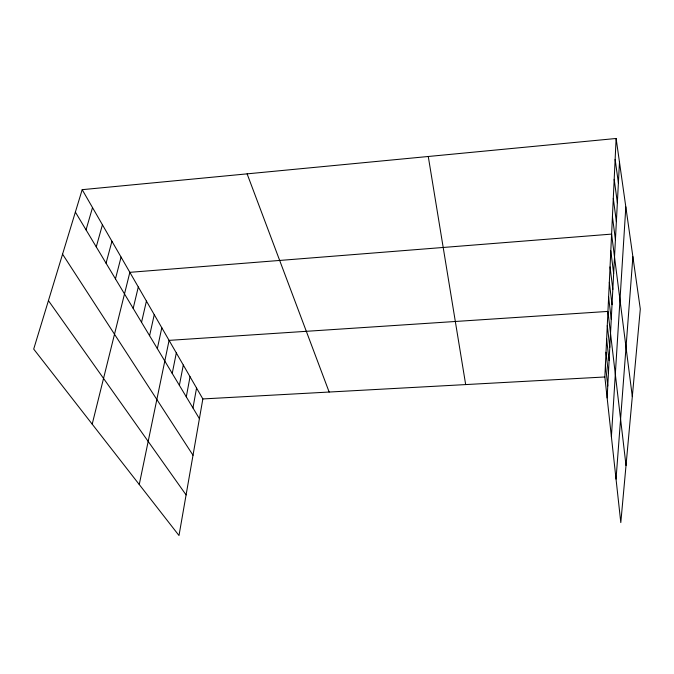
<?xml version="1.0" encoding="UTF-8"?>
<svg xmlns="http://www.w3.org/2000/svg" width="674" height="674" viewBox="0 0 674 674"><rect width="100%" height="100%" fill="white"/><g stroke="black" fill="none" stroke-linecap="round" stroke-linejoin="round"><path stroke-width="1.01" d="M616.12 138.482L640.3 309.029L620.805 522.594L604.848 376.977L616.12 138.482L82.186 189.672L33.7 349.081L178.998 535.518L202.849 398.941L82.186 189.672M607.139 397.896L619.482 162.198M611.394 436.76L625.826 206.935M616.036 479.096L632.886 256.71M192.958 407.947L196.555 388.022M186.294 396.843L190.043 376.724M179.385 385.334L183.303 365.038M172.224 373.413L176.318 352.923M139.257 484.522L169.081 340.37L607.948 311.413L626.02 465.49M157.337 348.61L161.802 327.749M149.586 335.703L154.253 314.657M141.54 322.307L146.427 301.076M133.182 308.389L138.296 286.981M92.203 424.14L129.855 272.33L611.604 234.105L632.305 396.615M115.465 278.876L121.076 257.106M106.054 263.205L111.943 241.275M96.256 246.886L102.431 224.779M86.036 229.859L92.523 207.592M202.849 398.941L604.848 376.977M48.435 300.638L186.091 494.927M62.564 254.174L193.017 455.253M75.37 212.091L199.403 418.68M247.114 173.858L329.156 392.041M428.276 156.494L465.675 384.576M615.135 159.376L618.395 182.949M614.191 179.326L617.359 202.739M613.289 198.392L616.373 221.645M612.43 216.632L615.421 239.708M610.812 250.846L613.652 273.56M610.054 266.912L612.818 289.432M609.321 282.339L612.026 304.673M608.622 297.158L611.259 319.299M607.282 325.542L609.793 347.279M606.634 339.132L609.085 360.666M606.019 352.216L608.411 373.548M605.421 364.828L607.763 385.949"/></g></svg>
